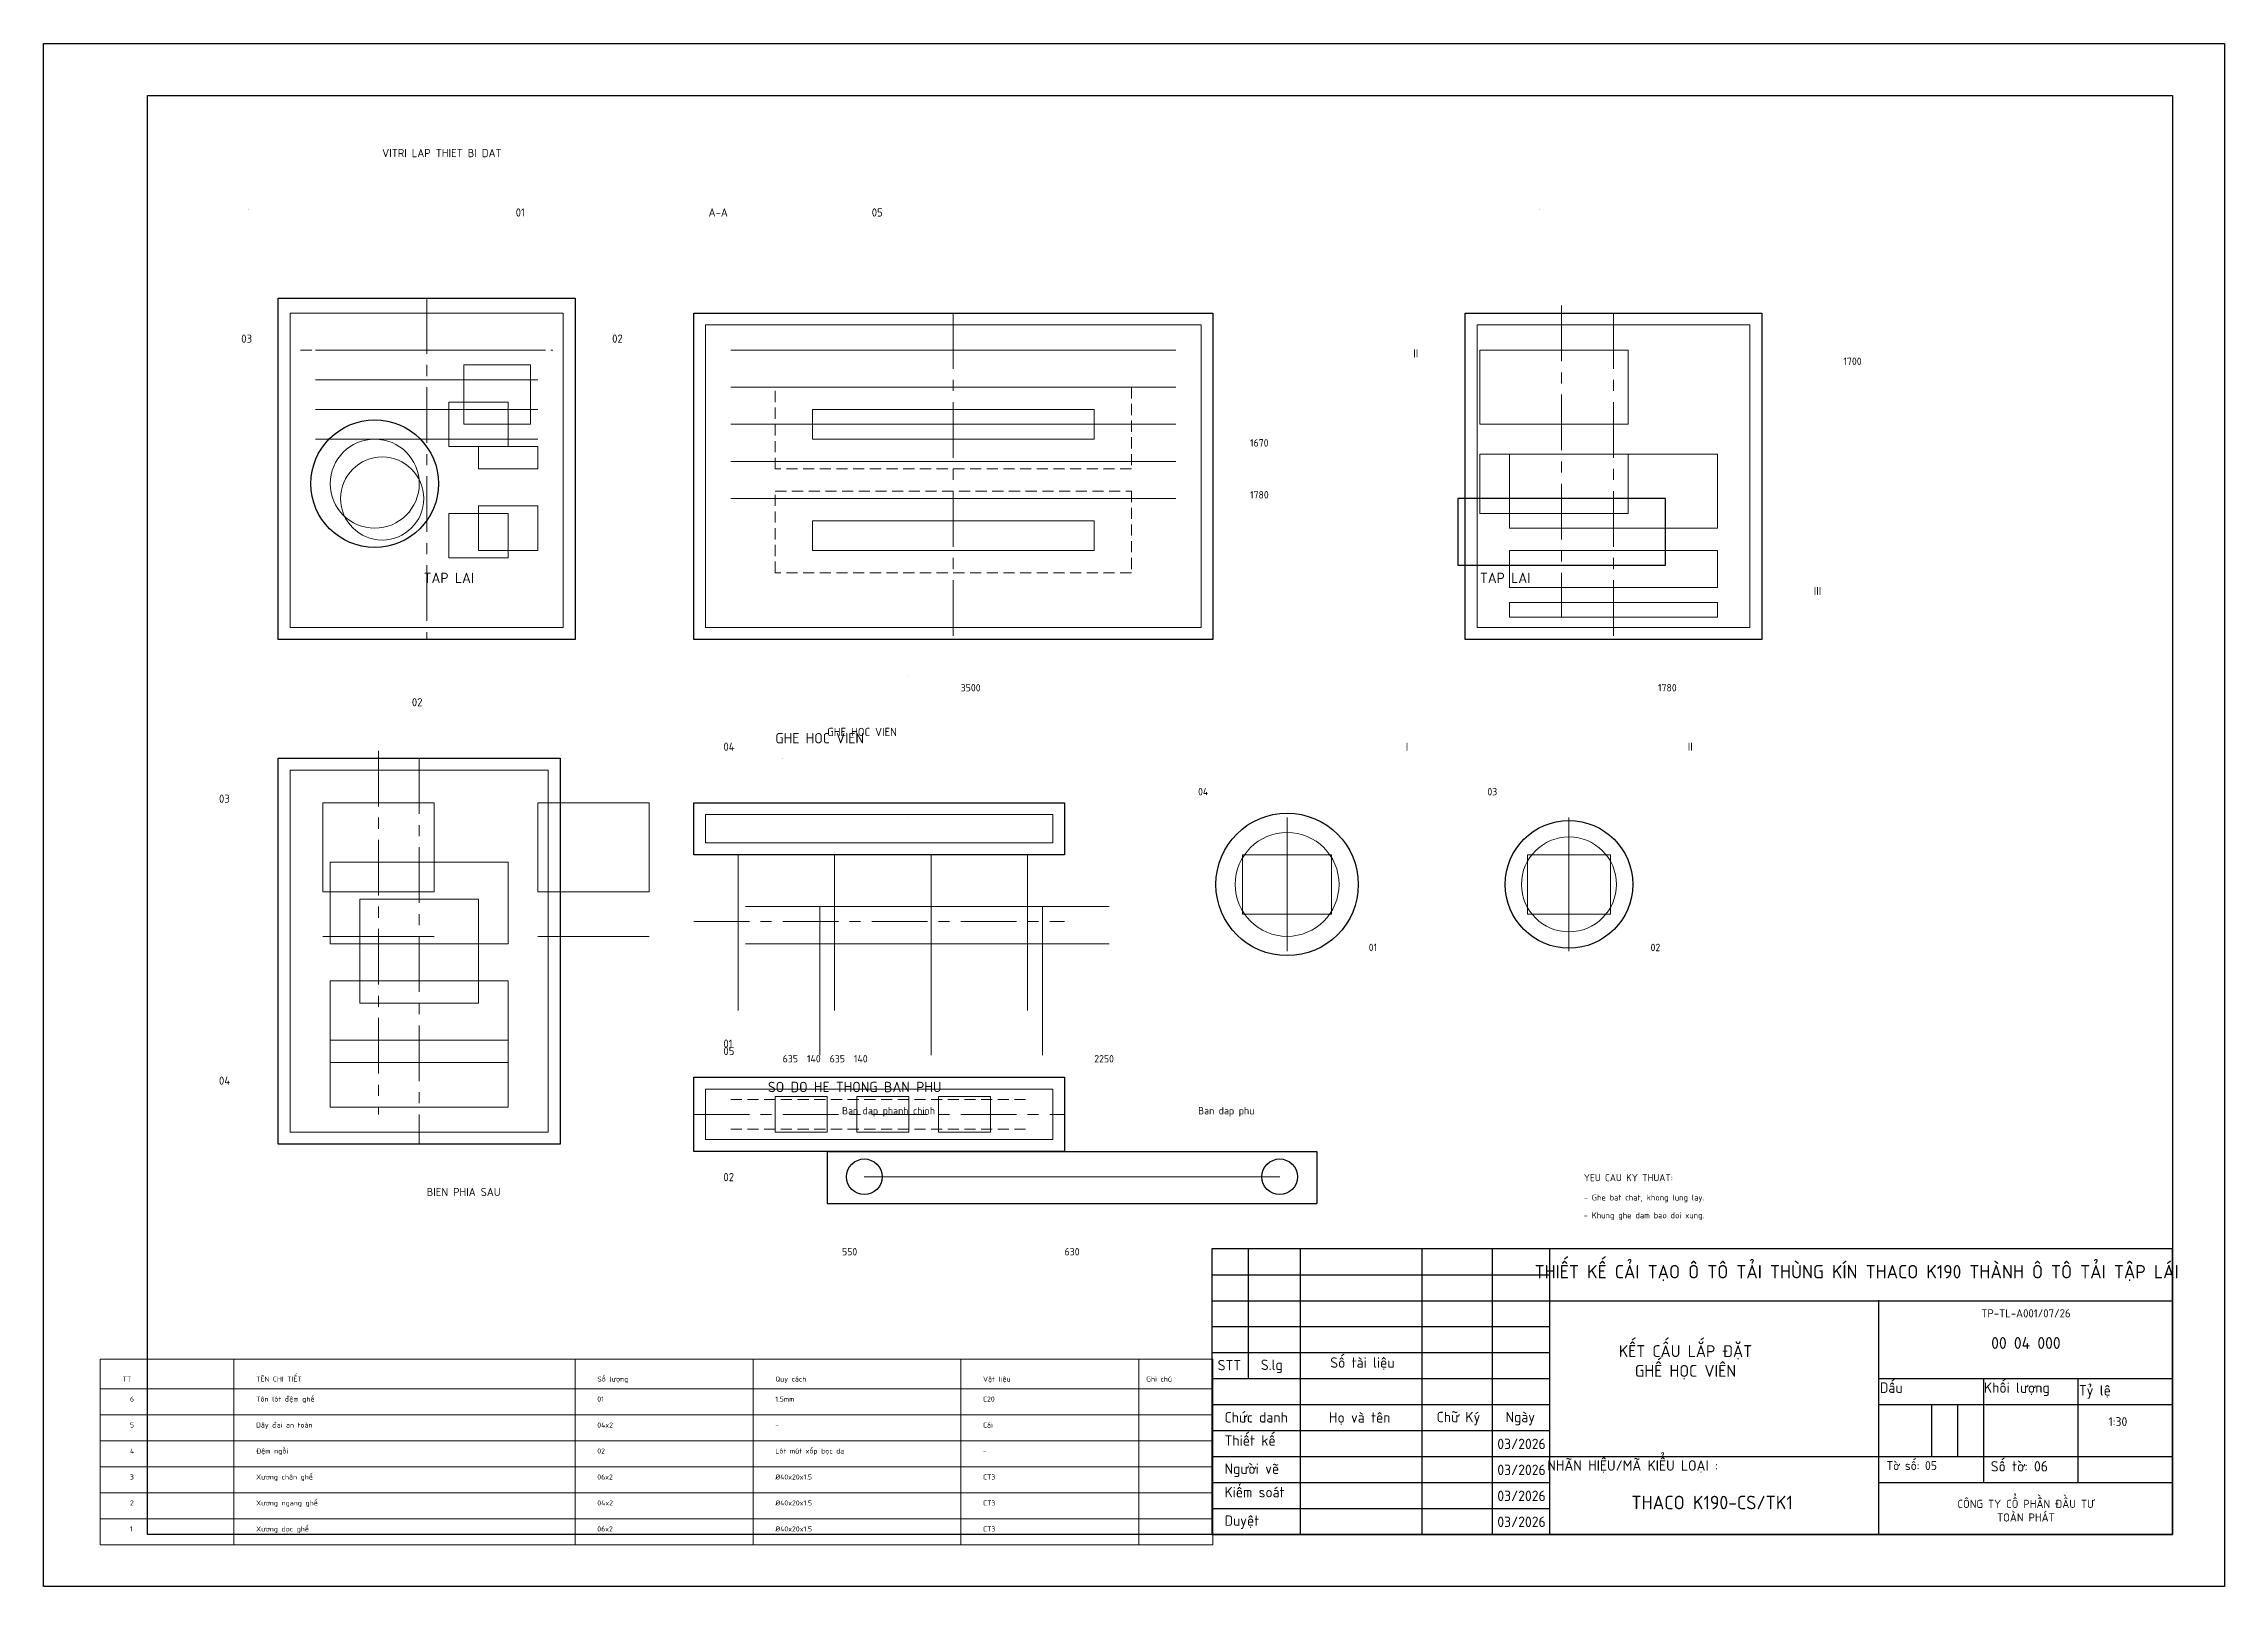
# Model space of a CAD drawing. Header units: inches. Extents: x -165182 to -150482, y -216185 to -150225.
# Drawn here: x -165182 to -150482, y -171580 to -161185 of the extents above; entities that cross this region are included whole.
import ezdxf
from ezdxf.enums import TextEntityAlignment as Align

# ---------------------------------------------------------------- set-up
doc = ezdxf.new("R2010")
doc.units = ezdxf.units.IN
doc.header["$LTSCALE"] = 100
doc.header["$MEASUREMENT"] = 0
doc.linetypes.add('CENTER', pattern=[2, 1.25, -0.25, 0.25, -0.25])
doc.linetypes.add('HIDDEN', pattern=[0.375, 0.25, -0.125])
for name, color, linetype, lineweight in [('Duong manh', 4, 'Continuous', 9), ('NET CHIINH 1', 7, 'Continuous', 25), ('NET DUT', 170, 'HIDDEN', 9), ('NET TRUC', 220, 'CENTER', 9), ('TEXT', 1, 'Continuous', 15)]:
    doc.layers.add(name, color=color, linetype=linetype, lineweight=lineweight)
doc.layers.add('Tpl_Bound', color=1, linetype='Continuous', plot=False)
doc.styles.add('dim text 3-5', font='', dxfattribs={"height": 3.5})
doc.styles.add('text 1-2', font='', dxfattribs={"height": 2})
doc.styles.get('dim text 3-5').set_extended_font_data('TCVN 7284')
doc.styles.get('text 1-2').set_extended_font_data('TCVN 7284')

# ---------------------------------------------------------------- blocks, each defined once
blk = doc.blocks.new('khung_t_chuan_11_p5')
at = {"layer": 'NET CHIINH 1'}
for p, q in [((-150832, -202185), (-157307, -202185)), ((-157307, -202185), (-157307, -204110)), ((-157062, -202185), (-157062, -203060)), ((-156712, -202185), (-156712, -204110)), ((-155892, -202185), (-155892, -204110)), ((-155417, -202185), (-155417, -204110)), ((-155032, -202185), (-155032, -204110)), ((-150832, -204110), (-150832, -202185)), ((-157307, -202360), (-155032, -202360)), ((-157307, -202535), (-155032, -202535)), ((-155032, -202535), (-150832, -202535)), ((-152813, -202532), (-152813, -204110)), ((-157307, -202710), (-155032, -202710)), ((-157307, -202885), (-155032, -202885)), ((-157307, -203060), (-155032, -203060)), ((-152813, -203060), (-150832, -203060)), ((-152106, -203060), (-152106, -203760)), ((-151469, -203060), (-151469, -203760)), ((-157307, -203235), (-155032, -203235)), ((-152813, -203235), (-150832, -203235)), ((-152456, -203235), (-152456, -203585)), ((-152281, -203235), (-152281, -203585)), ((-157307, -203410), (-155032, -203410)), ((-157307, -203585), (-155032, -203585)), ((-155032, -203585), (-150832, -203585)), ((-157307, -203760), (-155032, -203760)), ((-152813, -203760), (-150832, -203760)), ((-157307, -203935), (-155032, -203935)), ((-157307, -204110), (-150832, -204110))]:
    blk.add_line(p, q, dxfattribs=at)
blk.add_lwpolyline([(-164482, -204110), (-164482, -194415), (-150832, -194415), (-150832, -204110)], close=True, dxfattribs=at)
at = {"layer": 'Tpl_Bound', "color": 0}
blk.add_lwpolyline([(-165182, -204460), (-165182, -194065), (-150482, -194065), (-150482, -204460)], close=True, dxfattribs=at)
at = {"layer": 'NET CHIINH 1', "style": 'text 1-2'}
for s, width, heights, insert, char_height, attachment_point in [('{\\fTCVN 7284|b1|i0|c0|p34;THIẾT KẾ CẢI TẠO Ô TÔ TẢI THÙNG KÍN THACO K190 THÀNH Ô TÔ TẢI TẬP LÁI}', 4183.35, [0], (-152961, -202349), 90, 5), ('STT', 77.21, [0], (-157268, -202934), 70, 1), ('S.lg', 478.47, [0], (-156977, -202932), 70, 1), ('Số tài liệu', 636.91, [0], (-156509, -202917), 70, 1), ('\\pi8.10076;Dấu', 707, [0], (-152813, -203086), 70, 1), ('\\pi3;Khối lượng', 637, [0], (-152106, -203086), 70, 1), ('\\pi6.15306;Tỷ lệ', 637.21, [0], (-151469, -203104), 70, 1), ('Chức danh', 478.47, [0], (-157222, -203286), 70, 1), ('Họ và tên', 478.47, [0], (-156518, -203287), 70, 1), ('Chữ Ký', 428.37, [0], (-155792, -203284), 70, 1), ('Ngày', 77.21, [0], (-155328, -203284), 70, 1), ('Thiết kế', 478.47, [0], (-157222, -203442), 70, 1), ('03/2026', 104.26, [0], (-155383, -203465), 70, 1), ('{\\fTCVN 7284|b1|i0|c0|p34;NHÃN HIỆU/MÃ KIỂU LOẠI :}', 1187.84, [0], (-154470, -203653), 70, 5), ('\\pxi7.97143E-005;Số tờ: {\\fTCVN 7284|b1|i0|c0|p34;06}', 637, [0], (-152057, -203616), 70, 1), ('Người vẽ', 478.47, [0], (-157222, -203632), 70, 1), ('03/2026', 104.26, [0], (-155383, -203640), 70, 1), ('Kiểm soát', 478.47, [0], (-157222, -203790), 70, 1), ('03/2026', 104.26, [0], (-155383, -203815), 70, 1), ('{\\fTCVN 7284|b1|i0|c0|p34;THACO K190-CS/TK1}', 2588.93, [39.8], (-153935, -203895), 91, 5), ('Duyệt', 478.47, [0], (-157222, -203982), 70, 1), ('03/2026', 104.26, [0], (-155383, -203990), 70, 1)]:
    blk.add_mtext_dynamic_manual_height_columns(s, width=width, gutter_width=350, heights=heights, dxfattribs=dict(at, insert=insert, char_height=char_height, attachment_point=attachment_point))

msp = doc.modelspace()

# ---------------------------------------------------------------- linework, layer by layer
at = {"layer": 'Duong manh', "ltscale": 3}
for p, q in [((-163520, -163000), (-161680, -163000)), ((-163520, -165120), (-163520, -163000)), ((-161680, -163000), (-161680, -165120)), ((-160720, -163080), (-157380, -163080)), ((-160720, -165120), (-160720, -163080)), ((-157380, -163080), (-157380, -165120)), ((-155520, -163080), (-153680, -163080)), ((-155520, -165120), (-155520, -163080)), ((-153680, -163080), (-153680, -165120)), ((-163350, -163250), (-161850, -163250)), ((-160550, -163250), (-157550, -163250)), ((-154500, -163250), (-155500, -163250)), ((-155500, -163250), (-155500, -163750)), ((-154500, -163750), (-154500, -163250)), ((-163350, -163450), (-161850, -163450)), ((-161900, -163350), (-162350, -163350)), ((-162350, -163350), (-162350, -163750)), ((-161900, -163750), (-161900, -163350)), ((-162050, -163600), (-162450, -163600)), ((-162450, -163600), (-162450, -163900)), ((-162050, -163900), (-162050, -163600)), ((-160550, -163500), (-157550, -163500)), ((-163350, -163650), (-161850, -163650)), ((-162350, -163750), (-161900, -163750)), ((-160550, -163750), (-157550, -163750)), ((-158100, -163650), (-160000, -163650)), ((-160000, -163650), (-160000, -163850)), ((-158100, -163850), (-158100, -163650)), ((-155500, -163750), (-154500, -163750)), ((-163350, -163850), (-161850, -163850)), ((-162450, -163900), (-162050, -163900)), ((-161850, -163900), (-162250, -163900)), ((-162250, -163900), (-162250, -164050)), ((-161850, -164050), (-161850, -163900)), ((-160000, -163850), (-158100, -163850)), ((-162250, -164050), (-161850, -164050)), ((-160550, -164000), (-157550, -164000)), ((-154500, -163950), (-155500, -163950)), ((-155500, -163950), (-155500, -164350)), ((-153900, -163950), (-155300, -163950)), ((-155300, -163950), (-155300, -164450)), ((-154500, -164350), (-154500, -163950)), ((-153900, -164450), (-153900, -163950)), ((-161850, -164300), (-162250, -164300)), ((-162250, -164300), (-162250, -164600)), ((-161850, -164600), (-161850, -164300)), ((-160550, -164250), (-157550, -164250)), ((-162050, -164350), (-162450, -164350)), ((-162450, -164350), (-162450, -164650)), ((-162050, -164650), (-162050, -164350)), ((-158100, -164400), (-160000, -164400)), ((-160000, -164400), (-160000, -164600)), ((-158100, -164600), (-158100, -164400)), ((-155500, -164350), (-154500, -164350)), ((-155300, -164450), (-153900, -164450)), ((-162250, -164600), (-161850, -164600)), ((-160000, -164600), (-158100, -164600)), ((-153900, -164600), (-155300, -164600)), ((-155300, -164600), (-155300, -164850)), ((-153900, -164850), (-153900, -164600)), ((-162450, -164650), (-162050, -164650)), ((-155300, -164850), (-153900, -164850)), ((-155300, -164950), (-153900, -164950)), ((-155300, -165050), (-155300, -164950)), ((-153900, -165050), (-155300, -165050)), ((-153900, -164950), (-153900, -165050)), ((-161680, -165120), (-163520, -165120)), ((-157380, -165120), (-160720, -165120)), ((-153680, -165120), (-155520, -165120)), ((-163520, -166080), (-161780, -166080)), ((-163520, -168520), (-163520, -166080)), ((-161780, -166080), (-161780, -168520)), ((-162550, -166300), (-163300, -166300)), ((-163300, -166300), (-163300, -166900)), ((-162550, -166900), (-162550, -166300)), ((-161100, -166300), (-161850, -166300)), ((-161850, -166300), (-161850, -166900)), ((-161100, -166900), (-161100, -166300)), ((-160720, -166380), (-158380, -166380)), ((-160720, -166570), (-160720, -166380)), ((-158380, -166380), (-158380, -166570)), ((-156800, -167300), (-156800, -166400)), ((-154900, -167300), (-154900, -166400)), ((-158380, -166570), (-160720, -166570)), ((-160500, -166650), (-160500, -167700)), ((-159850, -166650), (-159850, -167700)), ((-159200, -166650), (-159200, -167700)), ((-158550, -166650), (-158550, -167700)), ((-156500, -166650), (-157100, -166650)), ((-157100, -166650), (-157100, -167050)), ((-156500, -167050), (-156500, -166650)), ((-154620, -166650), (-155180, -166650)), ((-155180, -166650), (-155180, -167050)), ((-154620, -167050), (-154620, -166650)), ((-162050, -166700), (-163250, -166700)), ((-163250, -166700), (-163250, -167250)), ((-162050, -167250), (-162050, -166700)), ((-163300, -166900), (-162550, -166900)), ((-163050, -166950), (-162250, -166950)), ((-163050, -167650), (-163050, -166950)), ((-162250, -166950), (-162250, -167650)), ((-161850, -166900), (-161100, -166900)), ((-160450, -167000), (-158000, -167000)), ((-159950, -167000), (-159950, -168000)), ((-159200, -167000), (-159200, -168000)), ((-158450, -167000), (-158450, -168000)), ((-157100, -167050), (-156500, -167050)), ((-155180, -167050), (-154620, -167050)), ((-163300, -167200), (-162550, -167200)), ((-163250, -167250), (-162050, -167250)), ((-161850, -167200), (-161100, -167200)), ((-160450, -167250), (-158000, -167250)), ((-162050, -167500), (-163250, -167500)), ((-163250, -167500), (-163250, -168050)), ((-162050, -168050), (-162050, -167500)), ((-162250, -167650), (-163050, -167650)), ((-162050, -167900), (-163250, -167900)), ((-163250, -167900), (-163250, -168350)), ((-162050, -168350), (-162050, -167900)), ((-163250, -168050), (-162050, -168050)), ((-160720, -168230), (-158380, -168230)), ((-160720, -168570), (-160720, -168230)), ((-159900, -168280), (-160250, -168280)), ((-160250, -168280), (-160250, -168520)), ((-159900, -168520), (-159900, -168280)), ((-159350, -168280), (-159700, -168280)), ((-159700, -168280), (-159700, -168520)), ((-159350, -168520), (-159350, -168280)), ((-158800, -168280), (-159150, -168280)), ((-159150, -168280), (-159150, -168520)), ((-158800, -168520), (-158800, -168280)), ((-158380, -168230), (-158380, -168570)), ((-163250, -168350), (-162050, -168350)), ((-161780, -168520), (-163520, -168520)), ((-158380, -168570), (-160720, -168570)), ((-160250, -168520), (-159900, -168520)), ((-159700, -168520), (-159350, -168520)), ((-159150, -168520), (-158800, -168520)), ((-159650, -168820), (-156850, -168820)), ((-164800, -170050), (-157800, -170050)), ((-164800, -171300), (-164800, -170050)), ((-163900, -171300), (-163900, -170050)), ((-161600, -171300), (-161600, -170050)), ((-160400, -171300), (-160400, -170050)), ((-159000, -171300), (-159000, -170050)), ((-157800, -171300), (-157800, -170050)), ((-157800, -170050), (-157300, -170050)), ((-157300, -171300), (-157300, -170050)), ((-164800, -170250), (-157800, -170250)), ((-157800, -170250), (-157300, -170250)), ((-164800, -170425), (-157800, -170425)), ((-157800, -170425), (-157300, -170425)), ((-164800, -170600), (-157800, -170600)), ((-157800, -170600), (-157300, -170600)), ((-164800, -170775), (-157800, -170775)), ((-157800, -170775), (-157300, -170775)), ((-164800, -170950), (-157800, -170950)), ((-157800, -170950), (-157300, -170950)), ((-164800, -171125), (-157800, -171125)), ((-157800, -171125), (-157300, -171125)), ((-164800, -171300), (-157800, -171300)), ((-157800, -171300), (-157300, -171300))]:
    msp.add_line(p, q, dxfattribs=at)
for centre, radius in [((-162950, -164150), 300), ((-162900, -164250), 280), ((-156800, -166850), 350), ((-154900, -166850), 320)]:
    msp.add_circle(centre, radius, dxfattribs=at)
at = {"layer": 'NET CHIINH 1', "ltscale": 3}
for p, q in [((-163600, -162900), (-161600, -162900)), ((-163600, -165200), (-163600, -162900)), ((-161600, -162900), (-161600, -165200)), ((-160800, -163000), (-157300, -163000)), ((-160800, -165200), (-160800, -163000)), ((-157300, -163000), (-157300, -165200)), ((-155600, -163000), (-153600, -163000)), ((-155600, -165200), (-155600, -163000)), ((-153600, -163000), (-153600, -165200)), ((-154250, -164250), (-155650, -164250)), ((-155650, -164250), (-155650, -164700)), ((-154250, -164700), (-154250, -164250)), ((-155650, -164700), (-154250, -164700)), ((-161600, -165200), (-163600, -165200)), ((-157300, -165200), (-160800, -165200)), ((-153600, -165200), (-155600, -165200)), ((-163600, -166000), (-161700, -166000)), ((-163600, -168600), (-163600, -166000)), ((-161700, -166000), (-161700, -168600)), ((-160800, -166300), (-158300, -166300)), ((-160800, -166650), (-160800, -166300)), ((-158300, -166300), (-158300, -166650)), ((-158300, -166650), (-160800, -166650)), ((-160800, -168150), (-158300, -168150)), ((-160800, -168650), (-160800, -168150)), ((-158300, -168150), (-158300, -168650)), ((-161700, -168600), (-163600, -168600)), ((-158300, -168650), (-160800, -168650)), ((-159900, -168650), (-156600, -168650)), ((-159900, -168650), (-159900, -169000)), ((-156600, -168650), (-156600, -169000)), ((-159900, -169000), (-156600, -169000))]:
    msp.add_line(p, q, dxfattribs=at)
for centre, radius in [((-162950, -164150), 430), ((-156800, -166850), 480), ((-154900, -166850), 430), ((-159650, -168820), 120), ((-156850, -168820), 120)]:
    msp.add_circle(centre, radius, dxfattribs=at)
at = {"layer": 'NET DUT', "ltscale": 3}
for p, q in [((-163450, -163250), (-161750, -163250)), ((-160250, -163500), (-157850, -163500)), ((-160250, -164050), (-160250, -163500)), ((-157850, -163500), (-157850, -164050)), ((-157850, -164050), (-160250, -164050)), ((-160250, -164200), (-157850, -164200)), ((-160250, -164750), (-160250, -164200)), ((-157850, -164200), (-157850, -164750)), ((-157850, -164750), (-160250, -164750)), ((-160550, -168300), (-158550, -168300)), ((-160550, -168500), (-158550, -168500))]:
    msp.add_line(p, q, dxfattribs=at)
at = {"layer": 'NET TRUC', "ltscale": 3}
for p, q in [((-162600, -162900), (-162600, -165200)), ((-159050, -163000), (-159050, -165200)), ((-154950, -162950), (-154950, -165050)), ((-154600, -163000), (-154600, -165200)), ((-162925, -165950), (-162925, -168400)), ((-162650, -166000), (-162650, -168600)), ((-160800, -167100), (-158300, -167100)), ((-160800, -168400), (-158300, -168400))]:
    msp.add_line(p, q, dxfattribs=at)

# ---------------------------------------------------------------- block references
at = {"layer": 'NET CHIINH 1', "ltscale": 3}
msp.add_blockref('khung_t_chuan_11_p5', (0, 32880), dxfattribs=at)

# ---------------------------------------------------------------- texts
at = {"layer": 'NET CHIINH 1', "ltscale": 3, "style": 'dim text 3-5'}
for s, insert, char_height, width, attachment_point in [('TP-TL-A001/07/26', (-151820, -169740), 55, 1900, 5), ('KẾT CẤU LẮP ĐẶT\\PGHẾ HỌC VIÊN', (-154115, -170070), 80, 2400, 5), ('00 04 000', (-151820, -169940), 80, 1700, 5), ('1:30', (-151200, -170470), 60, 500, 5), ('Tờ số: 05', (-152760, -170736), 60, 850, 1), ('CÔNG TY CỔ PHẦN ĐẦU TƯ\\PTOÀN PHÁT', (-151820, -171070), 55, 1600, 5)]:
    msp.add_mtext(s, dxfattribs=dict(at, insert=insert, char_height=char_height, width=width, attachment_point=attachment_point))
at = {"layer": 'TEXT', "ltscale": 3}
for s, height, style, p in [('VITRI LAP THIET BI DAT', 55, 'text 1-2', (-162900, -161950)), ('01', 55, 'text 1-2', (-162000, -162350)), ('A-A', 55, 'text 1-2', (-160700, -162350)), ('05', 55, 'text 1-2', (-159600, -162350)), ('03', 55, 'text 1-2', (-163850, -163200)), ('02', 55, 'text 1-2', (-161350, -163200)), ('II', 55, 'text 1-2', (-155950, -163300)), ('1700', 50, 'text 1-2', (-153050, -163350)), ('1670', 50, 'text 1-2', (-157050, -163900)), ('1780', 50, 'text 1-2', (-157050, -164250)), ('TAP LAI', 70, 'dim text 3-5', (-162620, -164820)), ('TAP LAI', 70, 'dim text 3-5', (-155500, -164820)), ('III', 55, 'text 1-2', (-153250, -164900)), ('3500', 50, 'text 1-2', (-159000, -165550)), ('1780', 50, 'text 1-2', (-154300, -165550)), ('02', 55, 'text 1-2', (-162700, -165650)), ('GHE HOC VIEN', 55, 'text 1-2', (-159900, -165850)), ('04', 55, 'text 1-2', (-160600, -165950)), ('GHE HOC VIEN', 70, 'dim text 3-5', (-160250, -165900)), ('I', 55, 'text 1-2', (-156000, -165950)), ('II', 55, 'text 1-2', (-154100, -165950)), ('03', 55, 'text 1-2', (-164000, -166300)), ('04', 50, 'text 1-2', (-157400, -166250)), ('03', 50, 'text 1-2', (-155450, -166250)), ('01', 50, 'text 1-2', (-156250, -167300)), ('02', 50, 'text 1-2', (-154350, -167300)), ('01', 55, 'text 1-2', (-160600, -167950)), ('05', 55, 'text 1-2', (-160600, -168000)), ('635  140  635  140', 50, 'text 1-2', (-160200, -168050)), ('2250', 50, 'text 1-2', (-158100, -168050)), ('04', 55, 'text 1-2', (-164000, -168200)), ('SO DO HE THONG BAN PHU', 70, 'dim text 3-5', (-160300, -168250)), ('Ban dap phanh chinh', 50, 'text 1-2', (-159800, -168400)), ('Ban dap phu', 50, 'text 1-2', (-157400, -168400)), ('BIEN PHIA SAU', 55, 'text 1-2', (-162600, -168950)), ('02', 55, 'text 1-2', (-160600, -168850)), ('YEU CAU KY THUAT:', 48, 'text 1-2', (-154800, -168850)), ('- Ghe bat chat, khong lung lay.', 40, 'text 1-2', (-154800, -168980)), ('- Khung ghe dam bao doi xung.', 40, 'text 1-2', (-154800, -169100)), ('550', 50, 'text 1-2', (-159800, -169350)), ('630', 50, 'text 1-2', (-158300, -169350)), ('TT', 34, 'dim text 3-5', (-164650, -170200)), ('TÊN CHI TIẾT', 34, 'dim text 3-5', (-163750, -170200)), ('Số lượng', 34, 'dim text 3-5', (-161450, -170200)), ('Quy cách', 34, 'dim text 3-5', (-160250, -170200)), ('Vật liệu', 34, 'dim text 3-5', (-158850, -170200)), ('Ghi chú', 34, 'dim text 3-5', (-157750, -170200)), ('6', 34, 'dim text 3-5', (-164600, -170335)), ('Tôn lót đệm ghế', 34, 'dim text 3-5', (-163750, -170335)), ('01', 34, 'dim text 3-5', (-161450, -170335)), ('1.5mm', 34, 'dim text 3-5', (-160250, -170335)), ('C20', 34, 'dim text 3-5', (-158850, -170335)), ('5', 34, 'dim text 3-5', (-164600, -170510)), ('Dây đai an toàn', 34, 'dim text 3-5', (-163750, -170510)), ('04x2', 34, 'dim text 3-5', (-161450, -170510)), ('-', 34, 'dim text 3-5', (-160250, -170510)), ('Cái', 34, 'dim text 3-5', (-158850, -170510)), ('4', 34, 'dim text 3-5', (-164600, -170685)), ('Đệm ngồi', 34, 'dim text 3-5', (-163750, -170685)), ('02', 34, 'dim text 3-5', (-161450, -170685)), ('Lót mút xốp bọc da', 34, 'dim text 3-5', (-160250, -170685)), ('-', 34, 'dim text 3-5', (-158850, -170685)), ('3', 34, 'dim text 3-5', (-164600, -170860)), ('Xương chân ghế', 34, 'dim text 3-5', (-163750, -170860)), ('06x2', 34, 'dim text 3-5', (-161450, -170860)), ('Ø40x20x1.5', 34, 'dim text 3-5', (-160250, -170860)), ('CT3', 34, 'dim text 3-5', (-158850, -170860)), ('2', 34, 'dim text 3-5', (-164600, -171035)), ('Xương ngang ghế', 34, 'dim text 3-5', (-163750, -171035)), ('04x2', 34, 'dim text 3-5', (-161450, -171035)), ('Ø40x20x1.5', 34, 'dim text 3-5', (-160250, -171035)), ('CT3', 34, 'dim text 3-5', (-158850, -171035)), ('1', 34, 'dim text 3-5', (-164600, -171210)), ('Xương dọc ghế', 34, 'dim text 3-5', (-163750, -171210)), ('06x2', 34, 'dim text 3-5', (-161450, -171210)), ('Ø40x20x1.5', 34, 'dim text 3-5', (-160250, -171210)), ('CT3', 34, 'dim text 3-5', (-158850, -171210))]:
    msp.add_text(s, height=height, dxfattribs=dict(at, style=style)).set_placement(p)
at = {"layer": 'TEXT', "ltscale": 3, "style": 'dim text 3-5'}
for p in [(-163800, -162300), (-159500, -162300), (-155100, -162300), (-161450, -163700), (-159850, -163850), (-158800, -163850), (-157050, -163850), (-153750, -163850), (-158800, -164350), (-157050, -164350), (-162650, -165450), (-161450, -165450), (-159350, -165450), (-154000, -165400), (-160200, -166000), (-160450, -166400), (-160050, -166400), (-159350, -166400), (-158150, -166400), (-163500, -167700), (-160450, -167900), (-159700, -167900), (-158450, -167900), (-163500, -168250), (-160400, -168600), (-159900, -169000), (-158300, -169000)]:
    msp.add_text('0', height=3.5, rotation=55, dxfattribs=at).set_placement(p, align=Align.MIDDLE)

doc.saveas('drawing.dxf')
